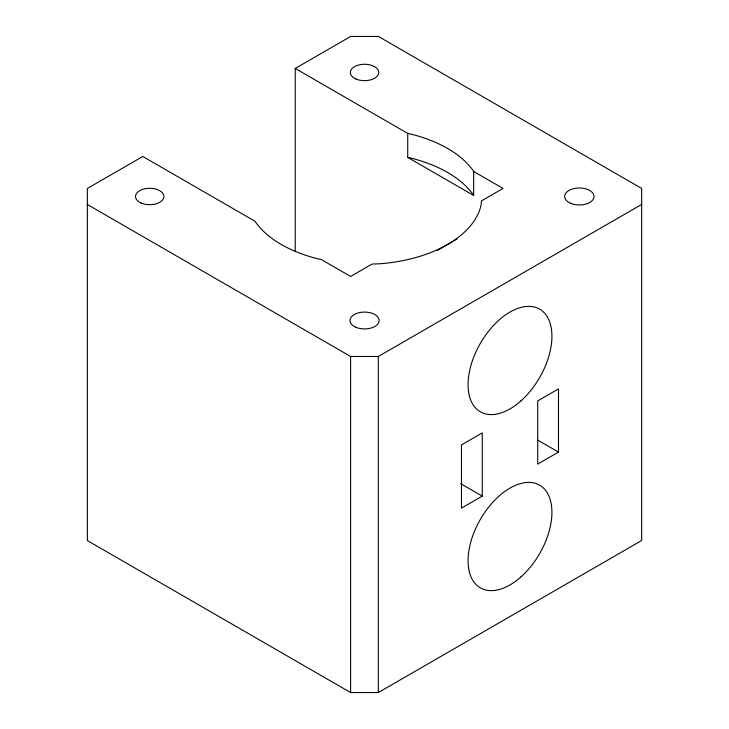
<?xml version="1.0" encoding="UTF-8"?>
<svg xmlns="http://www.w3.org/2000/svg" width="729" height="729" viewBox="0 0 729 729"><rect width="100%" height="100%" fill="white"/><g stroke="black" fill="none" stroke-linecap="round" stroke-linejoin="round"><path stroke-width="1.09" d="M295.236 68.453L350.676 36.45L378.397 36.45L641.657 188.437L641.657 540.517L378.324 692.55L350.603 692.55L87.343 540.563L87.343 188.483L142.784 156.471L255.132 221.334L255.779 222.445A117.597 67.897 0 0 0 319.43 259.187L321.352 259.57L350.603 276.455L372.063 264.071L379.782 263.78A117.597 67.897 0 0 0 481.022 205.323L481.532 200.867L503.056 188.437L473.659 171.47L473.075 170.477A117.597 67.897 0 0 0 409.434 133.735L407.721 133.398L295.236 68.453L295.236 251.541M437.154 250.494L451.944 241.955M453.921 240.816L456.873 239.112M87.343 204.484L350.603 356.472L378.324 356.472L641.657 204.448M482.27 496.112L461.484 508.113L461.484 444.9L482.27 432.889L482.27 496.112L460.746 483.682M558.496 452.098L537.71 464.1L537.71 400.886L558.496 388.885L558.496 452.098L537.956 440.234M407.721 133.398L407.721 157.409L409.434 157.737A117.597 67.897 0 0 1 473.075 194.488L473.659 195.472L473.659 171.47M407.721 157.409L473.659 195.472M378.324 356.472L378.324 692.55M350.603 356.472L350.603 692.55M520.843 400.977A59.286 34.236 -60 0 0 539.633 309.132A59.286 34.236 -60 0 0 469.494 371.325A59.286 34.236 -60 0 0 520.843 400.977M520.843 577.013A59.286 34.236 -60 0 0 539.633 485.168A59.286 34.236 -60 0 0 469.494 547.37A59.286 34.236 -60 0 0 520.843 577.013M355.889 78.96A14.197 8.201 0 0 0 378.615 73.529A14.197 8.201 0 0 0 359.105 64.881A14.197 8.201 0 0 0 355.889 78.96M141.071 202.99A14.197 8.201 0 0 0 163.788 197.55A14.197 8.201 0 0 0 144.278 188.911A14.197 8.201 0 0 0 141.071 202.99M355.661 327.184A14.58 8.42 0 0 0 378.989 321.607A14.58 8.42 0 0 0 358.95 312.732A14.58 8.42 0 0 0 355.661 327.184M570.406 203.218A14.698 8.484 0 0 0 593.925 197.586A14.698 8.484 0 0 0 573.732 188.638A14.698 8.484 0 0 0 570.406 203.218"/></g></svg>
